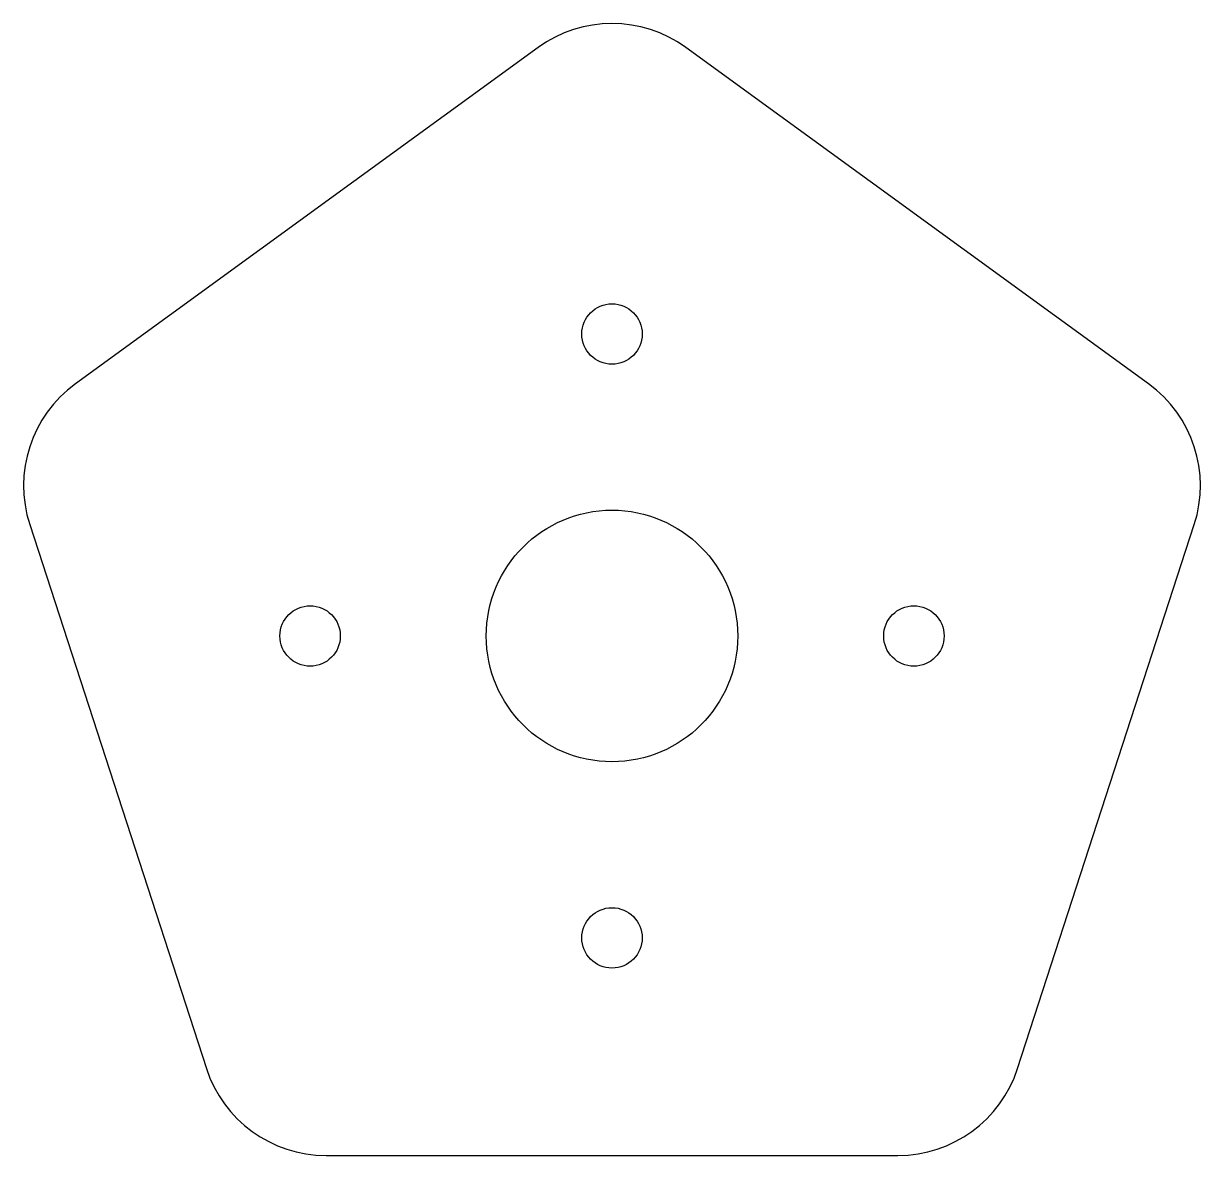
# Model space of a CAD drawing. Header units: millimetres. Extents: x -23.4 to 23.4, y -20.6 to 24.3.
import ezdxf

# ---------------------------------------------------------------- set-up
doc = ezdxf.new("R2010")
doc.units = ezdxf.units.MM
doc.layers.get('0').update_dxf_attribs({"linetype": 'CONTINUOUS'})

msp = doc.modelspace()

# ---------------------------------------------------------------- linework, layer by layer
msp.add_lwpolyline([(-21.332, 10.021, 0.32492), (-23.148, 4.431), (-16.123, -17.191, 0.32492), (-11.367, -20.646), (11.367, -20.646, 0.32492), (16.123, -17.191), (23.148, 4.431, 0.32492), (21.332, 10.021), (2.939, 23.384, 0.32492), (-2.939, 23.384)], format="xyb", close=True)
for centre, radius in [((0, 12), 1.2), ((0, 0), 5), ((-12, 0), 1.2), ((12, 0), 1.2), ((0, -12), 1.2)]:
    msp.add_circle(centre, radius)

doc.saveas('drawing.dxf')
